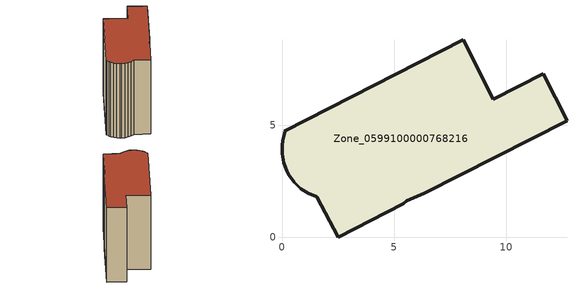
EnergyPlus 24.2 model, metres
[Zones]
Zone_0599100000768216
 floor ground (C_G): 6.36,1.96 5.58,1.62 5.41,1.48 2.5,0 1.55,1.79 1.18,1.95 0.83,2.17 0.54,2.45 0.3,2.78 0.2,2.96 0.07,3.33 0,3.71 0,4.1 0.03,4.29 0.13,4.67 0.1,4.72 8.08,8.8 9.43,6.15 11.65,7.28 12.72,5.19 z0
 wall outside (C_F): 0.13,4.67 0.03,4.29 0,4.1 0,3.71 0.07,3.33 0.2,2.96 0.3,2.78 0.54,2.45 0.83,2.17 1.18,1.95 1.55,1.79 2.5,0 5.41,1.48 5.58,1.62 6.36,1.96 12.72,5.19 11.65,7.28 9.43,6.15 8.08,8.8 0.1,4.72 0.13,4.67 z0:10.55
 roof outside (C_R): 5.41,1.48 5.58,1.62 6.36,1.96 12.72,5.19 11.65,7.28 9.43,6.15 8.08,8.8 0.1,4.72 0.13,4.67 0.03,4.29 0,4.1 0,3.71 0.07,3.33 0.2,2.96 0.3,2.78 0.54,2.45 0.83,2.17 1.18,1.95 1.55,1.79 2.5,0 z10.55
[BUILDING]
Pand.0599100000768216: North Axis=0; Terrain=City; Loads Convergence Tolerance Value=0.04; Temperature Convergence Tolerance Value=0.4; Solar Distribution=FullExterior; Maximum Number of Warmup Days=25; Minimum Number of Warmup Days=1
[Site:Location]
Rotterdam.The.Hague.AP_ZH_NLD Design_Conditions: Latitude=51.96; Longitude=4.45; Time Zone=1; Elevation=-4.5
[SITE:GROUNDTEMPERATURE:BUILDINGSURFACE]
18, 18, 18, 18, 18, 18, 18, 18, 18, 18, 18, 18
[MATERIAL] Thermal Absorptance=0.9; Solar Absorptance=0.7; Visible Absorptance=0.7
Name | Roughness | Thickness | Conductivity | Density | Specific Heat
G.TC.1946 | MediumSmooth | 0.15 | 1 | 540 | 1210
F.TC.1946 | Rough | 0.3 | 0.857143 | 1920 | 840
R.TC.1946 | MediumRough | 0.2 | 0.909091 | 1500 | 1000
[CONSTRUCTION]
C_G: G.TC.1946
C_F: F.TC.1946
C_R: R.TC.1946
[ZONE]
Zone_0599100000768216: Type=1; Multiplier=1; Ceiling Height=Autocalculate; Volume=Autocalculate; Floor Area=autocalculate; Part of Total Floor Area=Yes
[ZONEINFILTRATION:DESIGNFLOWRATE]
Infil_Zone_0599100000768216: Zone or ZoneList or Space or SpaceList=Zone_0599100000768216; Schedule=AlwaysOn; Design Flow Rate Calculation Method=Flow/Area; Flow Rate per Floor Area=0.003; Constant Term Coefficient=1; Temperature Term Coefficient=0; Velocity Term Coefficient=0; Velocity Squared Term Coefficient=0
[HVACTEMPLATE:ZONE:IDEALLOADSAIRSYSTEM]
Zone_0599100000768216: Maximum Heating Supply Air Temperature=50; Minimum Cooling Supply Air Temperature=13; Maximum Heating Supply Air Humidity Ratio=0.0156; Minimum Cooling Supply Air Humidity Ratio=0.0077; Heating Limit=NoLimit; Cooling Limit=NoLimit; Dehumidification Control Type=ConstantSensibleHeatRatio; Cooling Sensible Heat Ratio=0.7; Dehumidification Setpoint=60; Humidification Control Type=None; Humidification Setpoint=30; Outdoor Air Method=None; Outdoor Air Flow Rate per Person=0.00944; Outdoor Air Flow Rate per Zone Floor Area=0; Outdoor Air Flow Rate per Zone=0; Demand Controlled Ventilation Type=None; Outdoor Air Economizer Type=NoEconomizer; Heat Recovery Type=None; Sensible Heat Recovery Effectiveness=0.7; Latent Heat Recovery Effectiveness=0.65
[ZONECONTROL:THERMOSTAT]
ThermostatControl_Zone_0599100000768216: Zone or ZoneList=Zone_0599100000768216; Control Type Schedule=DualSetpointControlType; Control 1=Thermostat_Zone_0599100000768216; Temperature Difference Between Cutout And Setpoint=0
[THERMOSTATSETPOINT:DUALSETPOINT]
Thermostat_Zone_0599100000768216: Heating Setpoint Temperature Schedule=HeatingSetpoint_Zone_0599100000768216; Cooling Setpoint Temperature Schedule=CoolingSetpoint_Zone_0599100000768216
[SCHEDULE:COMPACT]
HeatingSetpoint_Zone_0599100000768216: Through: 12/31, For: AllDays, Until: 24:00, 21
CoolingSetpoint_Zone_0599100000768216: Through: 12/31, For: AllDays, Until: 24:00, 24
DualSetpointControlType: Through: 12/31, For: AllDays, Until: 24:00, 4
AlwaysOn: Through: 12/31, For: AllDays, Until: 24:00, 1
